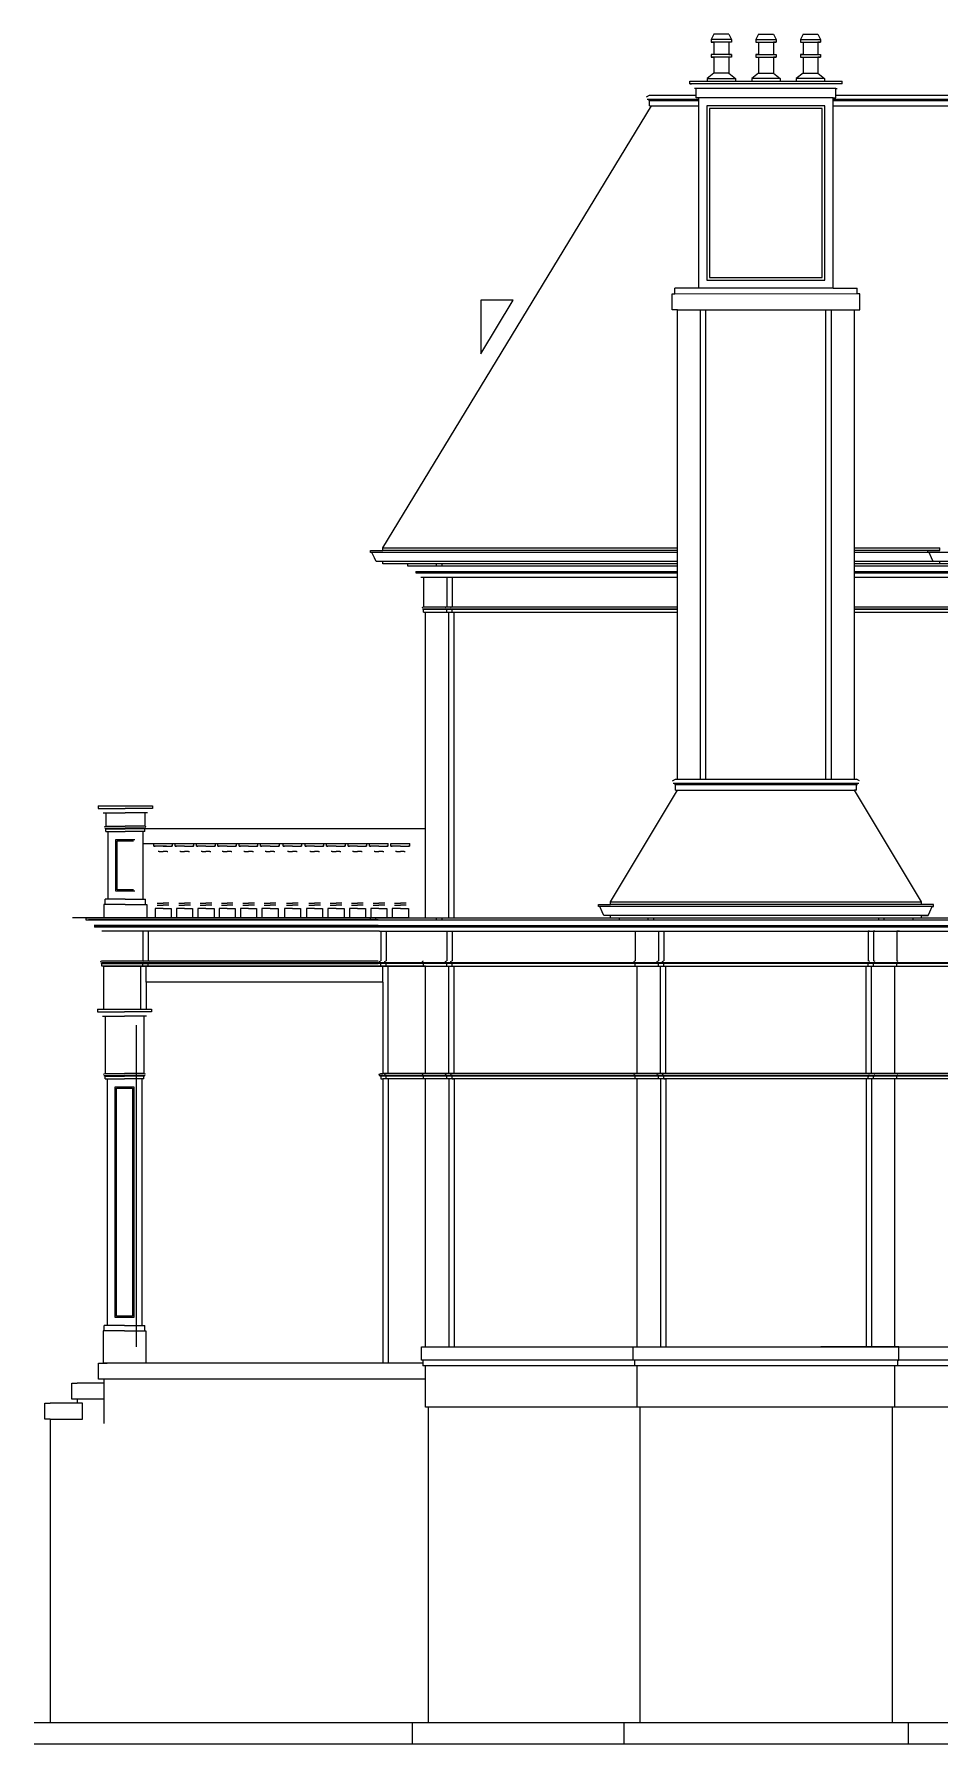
# Model space of a CAD drawing. Header units: metres. Extents: x 0 to 1127, y 0 to 641.
# Drawn here: x 0 to 338, y 0 to 638 of the extents above; entities that cross this region are included whole.
import ezdxf

# ---------------------------------------------------------------- set-up
doc = ezdxf.new("R2010")
doc.units = ezdxf.units.M

msp = doc.modelspace()

# ---------------------------------------------------------------- linework, layer by layer
at = {"layer": 'EL-Balcony'}
for p, q in [((23.85, 349.83), (23.85, 348.83)), ((23.85, 348.83), (33.98, 348.83)), ((25.73, 347.2), (26.73, 347.2)), ((26.73, 347.2), (26.73, 342.2)), ((26.73, 347.2), (33.98, 347.2)), ((44.1, 348.83), (33.98, 348.83)), ((41.23, 347.2), (33.98, 347.2)), ((41.23, 347.2), (41.23, 342.2)), ((42.23, 347.2), (41.23, 347.2)), ((44.1, 349.83), (44.1, 348.83)), ((26.18, 341.93), (26.73, 342.2)), ((26.29, 341.45), (33.98, 341.45)), ((26.73, 341.2), (26.54, 341.2)), ((26.73, 342.2), (33.98, 342.2)), ((26.73, 340.2), (26.73, 341.2)), ((26.73, 341.2), (33.98, 341.2)), ((26.73, 340.2), (27.48, 340.2)), ((27.48, 340.2), (33.98, 340.2)), ((41.23, 342.2), (33.98, 342.2)), ((41.67, 341.45), (33.98, 341.45)), ((41.23, 341.2), (33.98, 341.2)), ((40.48, 340.2), (33.98, 340.2)), ((41.23, 340.2), (40.48, 340.2)), ((41.78, 341.93), (41.23, 342.2)), ((41.23, 341.2), (41.42, 341.2)), ((41.23, 340.2), (41.23, 341.2)), ((44.57, 334.7, -2.69), (44.57, 335.7, -2.69)), ((44.57, 335.7, -2.69), (51.57, 335.7, -2.69)), ((44.57, 334.7, -2.69), (45.07, 334.7, -2.69)), ((48.07, 334.7, 23.13), (44.78, 334.7, 23.22)), ((45.82, 335.7, 15.3), (52.82, 335.7, 15.3)), ((49.32, 334.7, 41.13), (46.04, 334.7, 41.21)), ((46.6, 332.7, -2.69), (46.27, 332.7, -2.69)), ((46.6, 332.7, 23.19), (48.07, 332.7, 23.11)), ((48.07, 334.7, 23.13), (51.35, 334.7, 23.22)), ((49.53, 332.7, 23.19), (48.07, 332.7, 23.11)), ((49.53, 332.7, -2.69), (49.87, 332.7, -2.69)), ((51.57, 334.7, -2.69), (51.07, 334.7, -2.69)), ((51.57, 334.7, -2.69), (51.57, 335.7, -2.69)), ((52.57, 334.7, -2.69), (52.57, 335.7, -2.69)), ((52.57, 335.7, -2.69), (59.57, 335.7, -2.69)), ((52.57, 334.7, -2.69), (53.07, 334.7, -2.69)), ((56.07, 334.7, 23.13), (52.78, 334.7, 23.22)), ((54.6, 332.7, -2.69), (54.27, 332.7, -2.69)), ((54.6, 332.7, 23.19), (56.07, 332.7, 23.11)), ((56.07, 334.7, 23.13), (59.35, 334.7, 23.22)), ((57.53, 332.7, 23.19), (56.07, 332.7, 23.11)), ((57.53, 332.7, -2.69), (57.87, 332.7, -2.69)), ((59.57, 334.7, -2.69), (59.07, 334.7, -2.69)), ((59.57, 334.7, -2.69), (59.57, 335.7, -2.69)), ((60.57, 334.7, -2.69), (60.57, 335.7, -2.69)), ((60.57, 335.7, -2.69), (67.57, 335.7, -2.69)), ((60.57, 334.7, -2.69), (61.07, 334.7, -2.69)), ((64.07, 334.7, 23.13), (60.78, 334.7, 23.22)), ((62.6, 332.7, -2.69), (62.27, 332.7, -2.69)), ((62.6, 332.7, 23.19), (64.07, 332.7, 23.11)), ((64.07, 334.7, 23.13), (67.35, 334.7, 23.22)), ((65.53, 332.7, 23.19), (64.07, 332.7, 23.11)), ((65.53, 332.7, -2.69), (65.87, 332.7, -2.69)), ((67.57, 334.7, -2.69), (67.07, 334.7, -2.69)), ((67.57, 334.7, -2.69), (67.57, 335.7, -2.69)), ((68.45, 334.7, -2.69), (68.45, 335.7, -2.69)), ((68.45, 335.7, -2.69), (75.45, 335.7, -2.69)), ((68.45, 334.7, -2.69), (68.95, 334.7, -2.69)), ((71.95, 334.7, 23.13), (68.67, 334.7, 23.22)), ((70.48, 332.7, -2.69), (70.15, 332.7, -2.69)), ((70.48, 332.7, 23.19), (71.95, 332.7, 23.11)), ((71.95, 334.7, 23.13), (75.23, 334.7, 23.22)), ((73.41, 332.7, 23.19), (71.95, 332.7, 23.11)), ((73.41, 332.7, -2.69), (73.75, 332.7, -2.69)), ((75.45, 334.7, -2.69), (74.95, 334.7, -2.69)), ((75.45, 334.7, -2.69), (75.45, 335.7, -2.69)), ((76.45, 334.7, -2.69), (76.45, 335.7, -2.69)), ((76.45, 335.7, -2.69), (83.45, 335.7, -2.69)), ((76.45, 334.7, -2.69), (76.95, 334.7, -2.69)), ((79.95, 334.7, 23.13), (76.67, 334.7, 23.22)), ((78.48, 332.7, -2.69), (78.15, 332.7, -2.69)), ((78.48, 332.7, 23.19), (79.95, 332.7, 23.11)), ((79.95, 334.7, 23.13), (83.23, 334.7, 23.22)), ((81.41, 332.7, 23.19), (79.95, 332.7, 23.11)), ((81.41, 332.7, -2.69), (81.75, 332.7, -2.69)), ((83.45, 334.7, -2.69), (82.95, 334.7, -2.69)), ((83.45, 334.7, -2.69), (83.45, 335.7, -2.69)), ((84.45, 334.7, -2.69), (84.45, 335.7, -2.69)), ((84.45, 335.7, -2.69), (91.45, 335.7, -2.69)), ((84.45, 334.7, -2.69), (84.95, 334.7, -2.69)), ((87.95, 334.7, 23.13), (84.67, 334.7, 23.22)), ((86.48, 332.7, -2.69), (86.15, 332.7, -2.69)), ((86.48, 332.7, 23.19), (87.95, 332.7, 23.11)), ((87.95, 334.7, 23.13), (91.23, 334.7, 23.22)), ((89.41, 332.7, 23.19), (87.95, 332.7, 23.11)), ((89.41, 332.7, -2.69), (89.75, 332.7, -2.69)), ((91.45, 334.7, -2.69), (90.95, 334.7, -2.69)), ((91.45, 334.7, -2.69), (91.45, 335.7, -2.69)), ((92.79, 334.7, -2.69), (92.79, 335.7, -2.69)), ((92.79, 335.7, -2.69), (99.79, 335.7, -2.69)), ((92.79, 334.7, -2.69), (93.29, 334.7, -2.69)), ((96.29, 334.7, 23.13), (93.01, 334.7, 23.22)), ((94.83, 332.7, -2.69), (94.49, 332.7, -2.69)), ((94.83, 332.7, 23.19), (96.29, 332.7, 23.11)), ((96.29, 334.7, 23.13), (99.57, 334.7, 23.22)), ((97.76, 332.7, 23.19), (96.29, 332.7, 23.11)), ((97.76, 332.7, -2.69), (98.09, 332.7, -2.69)), ((99.79, 334.7, -2.69), (99.29, 334.7, -2.69)), ((99.79, 334.7, -2.69), (99.79, 335.7, -2.69)), ((101.05, 334.7, -2.69), (101.05, 335.7, -2.69)), ((101.05, 335.7, -2.69), (108.05, 335.7, -2.69)), ((101.05, 334.7, -2.69), (101.55, 334.7, -2.69)), ((104.55, 334.7, 23.13), (101.27, 334.7, 23.22)), ((103.09, 332.7, -2.69), (102.75, 332.7, -2.69)), ((103.09, 332.7, 23.19), (104.55, 332.7, 23.11)), ((104.55, 334.7, 23.13), (107.84, 334.7, 23.22)), ((106.02, 332.7, 23.19), (104.55, 332.7, 23.11)), ((106.02, 332.7, -2.69), (106.35, 332.7, -2.69)), ((108.05, 334.7, -2.69), (107.55, 334.7, -2.69)), ((108.05, 334.7, -2.69), (108.05, 335.7, -2.69)), ((109.05, 334.7, -2.69), (109.05, 335.7, -2.69)), ((109.05, 335.7, -2.69), (116.05, 335.7, -2.69)), ((109.05, 334.7, -2.69), (109.55, 334.7, -2.69)), ((112.55, 334.7, 23.13), (109.27, 334.7, 23.22)), ((111.09, 332.7, -2.69), (110.75, 332.7, -2.69)), ((111.09, 332.7, 23.19), (112.55, 332.7, 23.11)), ((112.55, 334.7, 23.13), (115.84, 334.7, 23.22)), ((114.02, 332.7, 23.19), (112.55, 332.7, 23.11)), ((114.02, 332.7, -2.69), (114.35, 332.7, -2.69)), ((116.05, 334.7, -2.69), (115.55, 334.7, -2.69)), ((116.05, 334.7, -2.69), (116.05, 335.7, -2.69)), ((117.05, 334.7, -2.69), (117.05, 335.7, -2.69)), ((117.05, 335.7, -2.69), (124.05, 335.7, -2.69)), ((117.05, 334.7, -2.69), (117.55, 334.7, -2.69)), ((120.55, 334.7, 23.13), (117.27, 334.7, 23.22)), ((119.09, 332.7, -2.69), (118.75, 332.7, -2.69)), ((119.09, 332.7, 23.19), (120.55, 332.7, 23.11)), ((120.55, 334.7, 23.13), (123.84, 334.7, 23.22)), ((122.02, 332.7, 23.19), (120.55, 332.7, 23.11)), ((122.02, 332.7, -2.69), (122.35, 332.7, -2.69)), ((124.05, 334.7, -2.69), (123.55, 334.7, -2.69)), ((124.05, 334.7, -2.69), (124.05, 335.7, -2.69)), ((125.05, 334.7, -2.69), (125.05, 335.7, -2.69)), ((125.05, 335.7, -2.69), (132.05, 335.7, -2.69)), ((125.05, 334.7, -2.69), (125.55, 334.7, -2.69)), ((128.55, 334.7, 23.13), (125.27, 334.7, 23.22)), ((127.09, 332.7, -2.69), (126.75, 332.7, -2.69)), ((127.09, 332.7, 23.19), (128.55, 332.7, 23.11)), ((128.55, 334.7, 23.13), (131.84, 334.7, 23.22)), ((130.02, 332.7, 23.19), (128.55, 332.7, 23.11)), ((130.02, 332.7, -2.69), (130.35, 332.7, -2.69)), ((132.05, 334.7, -2.69), (131.55, 334.7, -2.69)), ((132.05, 334.7, -2.69), (132.05, 335.7, -2.69)), ((133.05, 334.7, -2.69), (133.05, 335.7, -2.69)), ((133.05, 335.7, -2.69), (140.05, 335.7, -2.69)), ((133.05, 334.7, -2.69), (133.55, 334.7, -2.69)), ((136.55, 334.7, 23.13), (133.27, 334.7, 23.22)), ((135.09, 332.7, -2.69), (134.75, 332.7, -2.69)), ((135.09, 332.7, 23.19), (136.55, 332.7, 23.11)), ((136.55, 334.7, 23.13), (139.84, 334.7, 23.22)), ((138.02, 332.7, 23.19), (136.55, 332.7, 23.11)), ((138.02, 332.7, -2.69), (138.35, 332.7, -2.69)), ((140.05, 334.7, -2.69), (139.55, 334.7, -2.69)), ((140.05, 334.7, -2.69), (140.05, 335.7, -2.69)), ((26.44, 313), (26.44, 315)), ((27.48, 315), (26.44, 315)), ((33.98, 313), (26.44, 313)), ((33.98, 315), (27.48, 315)), ((33.98, 315), (40.48, 315)), ((33.98, 313), (41.52, 313)), ((40.48, 315), (41.52, 315)), ((41.52, 313), (41.52, 315)), ((45.9, 313.43, -2.55), (46.12, 313.43, -2.55)), ((45.9, 312.67, -2.52), (48.07, 312.67, -2.68)), ((46.12, 313.43, -2.52), (48.07, 313.43, -2.68)), ((50.01, 313.43, -2.52), (48.07, 313.43, -2.68)), ((50.23, 312.67, -2.52), (48.07, 312.67, -2.68)), ((50.23, 313.43, -2.55), (50.01, 313.43, -2.55)), ((53.9, 313.43, -2.55), (54.12, 313.43, -2.55)), ((53.9, 312.67, -2.52), (56.07, 312.67, -2.68)), ((54.12, 313.43, -2.52), (56.07, 313.43, -2.68)), ((58.01, 313.43, -2.52), (56.07, 313.43, -2.68)), ((58.23, 312.67, -2.52), (56.07, 312.67, -2.68)), ((58.23, 313.43, -2.55), (58.01, 313.43, -2.55)), ((61.9, 313.43, -2.55), (62.12, 313.43, -2.55)), ((61.9, 312.67, -2.52), (64.07, 312.67, -2.68)), ((62.12, 313.43, -2.52), (64.07, 313.43, -2.68)), ((66.01, 313.43, -2.52), (64.07, 313.43, -2.68)), ((66.23, 312.67, -2.52), (64.07, 312.67, -2.68)), ((66.23, 313.43, -2.55), (66.01, 313.43, -2.55)), ((69.79, 313.43, -2.55), (70, 313.43, -2.55)), ((69.79, 312.67, -2.52), (71.95, 312.67, -2.68)), ((70, 313.43, -2.52), (71.95, 313.43, -2.68)), ((73.89, 313.43, -2.52), (71.95, 313.43, -2.68)), ((74.11, 312.67, -2.52), (71.95, 312.67, -2.68)), ((74.11, 313.43, -2.55), (73.89, 313.43, -2.55)), ((77.79, 313.43, -2.55), (78, 313.43, -2.55)), ((77.79, 312.67, -2.52), (79.95, 312.67, -2.68)), ((78, 313.43, -2.52), (79.95, 313.43, -2.68)), ((81.89, 313.43, -2.52), (79.95, 313.43, -2.68)), ((82.11, 312.67, -2.52), (79.95, 312.67, -2.68)), ((82.11, 313.43, -2.55), (81.89, 313.43, -2.55)), ((85.79, 313.43, -2.55), (86, 313.43, -2.55)), ((85.79, 312.67, -2.52), (87.95, 312.67, -2.68)), ((86, 313.43, -2.52), (87.95, 313.43, -2.68)), ((89.89, 313.43, -2.52), (87.95, 313.43, -2.68)), ((90.11, 312.67, -2.52), (87.95, 312.67, -2.68)), ((90.11, 313.43, -2.55), (89.89, 313.43, -2.55)), ((94.13, 313.43, -2.55), (94.35, 313.43, -2.55)), ((94.13, 312.67, -2.52), (96.29, 312.67, -2.68)), ((94.35, 313.43, -2.52), (96.29, 313.43, -2.68)), ((98.24, 313.43, -2.52), (96.29, 313.43, -2.68)), ((98.45, 312.67, -2.52), (96.29, 312.67, -2.68)), ((98.45, 313.43, -2.55), (98.24, 313.43, -2.55)), ((102.39, 313.43, -2.55), (102.61, 313.43, -2.55)), ((102.39, 312.67, -2.52), (104.55, 312.67, -2.68)), ((102.61, 313.43, -2.52), (104.55, 313.43, -2.68)), ((106.5, 313.43, -2.52), (104.55, 313.43, -2.68)), ((106.72, 312.67, -2.52), (104.55, 312.67, -2.68)), ((106.72, 313.43, -2.55), (106.5, 313.43, -2.55)), ((110.39, 313.43, -2.55), (110.61, 313.43, -2.55)), ((110.39, 312.67, -2.52), (112.55, 312.67, -2.68)), ((110.61, 313.43, -2.52), (112.55, 313.43, -2.68)), ((114.5, 313.43, -2.52), (112.55, 313.43, -2.68)), ((114.72, 312.67, -2.52), (112.55, 312.67, -2.68)), ((114.72, 313.43, -2.55), (114.5, 313.43, -2.55)), ((118.39, 313.43, -2.55), (118.61, 313.43, -2.55)), ((118.39, 312.67, -2.52), (120.55, 312.67, -2.68)), ((118.61, 313.43, -2.52), (120.55, 313.43, -2.68)), ((122.5, 313.43, -2.52), (120.55, 313.43, -2.68)), ((122.72, 312.67, -2.52), (120.55, 312.67, -2.68)), ((122.72, 313.43, -2.55), (122.5, 313.43, -2.55)), ((126.39, 313.43, -2.55), (126.61, 313.43, -2.55)), ((126.39, 312.67, -2.52), (128.55, 312.67, -2.68)), ((126.61, 313.43, -2.52), (128.55, 313.43, -2.68)), ((130.5, 313.43, -2.52), (128.55, 313.43, -2.68)), ((130.72, 312.67, -2.52), (128.55, 312.67, -2.68)), ((130.72, 313.43, -2.55), (130.5, 313.43, -2.55)), ((134.39, 313.43, -2.55), (134.61, 313.43, -2.55)), ((134.39, 312.67, -2.52), (136.55, 312.67, -2.68)), ((134.61, 313.43, -2.52), (136.55, 313.43, -2.68)), ((138.5, 313.43, -2.52), (136.55, 313.43, -2.68)), ((138.72, 312.67, -2.52), (136.55, 312.67, -2.68)), ((138.72, 313.43, -2.55), (138.5, 313.43, -2.55)), ((27.48, 308), (33.98, 308)), ((40.48, 308), (33.98, 308)), ((45.07, 311.43, -2.55), (45.07, 308, -2.55)), ((48.07, 311.43, -2.6), (45.07, 311.43, -2.52)), ((45.07, 308, -2.69), (45.07, 308, -2.69)), ((51.07, 308, -2.55), (45.07, 308, -2.69)), ((48.07, 311.43, -2.6), (51.07, 311.43, -2.52)), ((51.07, 311.43, -2.55), (51.07, 308, -2.55)), ((53.07, 311.43, -2.55), (53.07, 308, -2.55)), ((56.07, 311.43, -2.6), (53.07, 311.43, -2.52)), ((53.07, 308, -2.69), (53.07, 308, -2.69)), ((59.07, 308, -2.55), (53.07, 308, -2.69)), ((56.07, 311.43, -2.6), (59.07, 311.43, -2.52)), ((59.07, 311.43, -2.55), (59.07, 308, -2.55)), ((61.07, 311.43, -2.55), (61.07, 308, -2.55)), ((64.07, 311.43, -2.6), (61.07, 311.43, -2.52)), ((61.07, 308, -2.69), (61.07, 308, -2.69)), ((67.07, 308, -2.55), (61.07, 308, -2.69)), ((64.07, 311.43, -2.6), (67.07, 311.43, -2.52)), ((67.07, 311.43, -2.55), (67.07, 308, -2.55)), ((68.95, 311.43, -2.55), (68.95, 308, -2.55)), ((71.95, 311.43, -2.6), (68.95, 311.43, -2.52)), ((68.95, 308, -2.69), (68.95, 308, -2.69)), ((74.95, 308, -2.55), (68.95, 308, -2.69)), ((71.95, 311.43, -2.6), (74.95, 311.43, -2.52)), ((74.95, 311.43, -2.55), (74.95, 308, -2.55)), ((76.95, 311.43, -2.55), (76.95, 308, -2.55)), ((79.95, 311.43, -2.6), (76.95, 311.43, -2.52)), ((76.95, 308, -2.69), (76.95, 308, -2.69)), ((82.95, 308, -2.55), (76.95, 308, -2.69)), ((79.95, 311.43, -2.6), (82.95, 311.43, -2.52)), ((82.95, 311.43, -2.55), (82.95, 308, -2.55)), ((84.95, 311.43, -2.55), (84.95, 308, -2.55)), ((87.95, 311.43, -2.6), (84.95, 311.43, -2.52)), ((84.95, 308, -2.69), (84.95, 308, -2.69)), ((90.95, 308, -2.55), (84.95, 308, -2.69)), ((87.95, 311.43, -2.6), (90.95, 311.43, -2.52)), ((90.95, 311.43, -2.55), (90.95, 308, -2.55)), ((93.29, 311.43, -2.55), (93.29, 308, -2.55)), ((96.29, 311.43, -2.6), (93.29, 311.43, -2.52)), ((93.29, 308, -2.69), (93.29, 308, -2.69)), ((99.29, 308, -2.55), (93.29, 308, -2.69)), ((96.29, 311.43, -2.6), (99.29, 311.43, -2.52)), ((99.29, 311.43, -2.55), (99.29, 308, -2.55)), ((101.55, 311.43, -2.55), (101.55, 308, -2.55)), ((104.55, 311.43, -2.6), (101.55, 311.43, -2.52)), ((101.55, 308, -2.69), (101.55, 308, -2.69)), ((107.55, 308, -2.55), (101.55, 308, -2.69)), ((104.55, 311.43, -2.6), (107.55, 311.43, -2.52)), ((107.55, 311.43, -2.55), (107.55, 308, -2.55)), ((109.55, 311.43, -2.55), (109.55, 308, -2.55)), ((112.55, 311.43, -2.6), (109.55, 311.43, -2.52)), ((109.55, 308, -2.69), (109.55, 308, -2.69)), ((115.55, 308, -2.55), (109.55, 308, -2.69)), ((112.55, 311.43, -2.6), (115.55, 311.43, -2.52)), ((115.55, 311.43, -2.55), (115.55, 308, -2.55)), ((117.55, 311.43, -2.55), (117.55, 308, -2.55)), ((120.55, 311.43, -2.6), (117.55, 311.43, -2.52)), ((117.55, 308, -2.69), (117.55, 308, -2.69)), ((123.55, 308, -2.55), (117.55, 308, -2.69)), ((120.55, 311.43, -2.6), (123.55, 311.43, -2.52)), ((123.55, 311.43, -2.55), (123.55, 308, -2.55)), ((125.55, 311.43, -2.55), (125.55, 308, -2.55)), ((128.55, 311.43, -2.6), (125.55, 311.43, -2.52)), ((125.55, 308, -2.69), (125.55, 308, -2.69)), ((131.55, 308, -2.55), (125.55, 308, -2.69)), ((128.55, 311.43, -2.6), (131.55, 311.43, -2.52)), ((131.55, 311.43, -2.55), (131.55, 308, -2.55)), ((133.55, 311.43, -2.55), (133.55, 308, -2.55)), ((136.55, 311.43, -2.6), (133.55, 311.43, -2.52)), ((133.55, 308, -2.69), (133.55, 308, -2.69)), ((139.55, 308, -2.55), (133.55, 308, -2.69)), ((136.55, 311.43, -2.6), (139.55, 311.43, -2.52)), ((139.55, 311.43, -2.55), (139.55, 308, -2.55))]:
    msp.add_line(p, q, dxfattribs=at)
at = {"layer": 'EL-Balcony', "color": 1}
for p, q in [((145.97, 341.2), (41.06, 341.2, -0.34)), ((40.48, 335.7, -0.4), (131.84, 335.7, 1.76))]:
    msp.add_line(p, q, dxfattribs=at)
at = {"layer": 'EL-Balcony'}
for points in [[(23.85, 349.83), (44.1, 349.83)], [(27.48, 340.2), (27.48, 315)], [(40.48, 340.2), (40.48, 315)], [(37.48, 318), (30.48, 318), (30.48, 337.2), (37.48, 337.2)], [(36.98, 318.5), (30.98, 318.5), (30.98, 336.7), (36.98, 336.7)], [(26.44, 313), (25.98, 313), (25.98, 308), (27.48, 308)], [(41.52, 313), (41.98, 313), (41.98, 308), (40.48, 308)]]:
    msp.add_lwpolyline(points, dxfattribs=at)
at = {"layer": 'EL-Roof', "color": 1}
for p, q in [((228.37, 614.2), (229.46, 614.75)), ((229.46, 612.75), (229.09, 612.75)), ((229.46, 614.75), (246.89, 614.75)), ((229.46, 610.75), (229.46, 612.75)), ((298.89, 614.75), (553.47, 614.75)), ((229.46, 610.75), (247.89, 610.75)), ((297.89, 610.75), (553.47, 610.75))]:
    msp.add_line(p, q, dxfattribs=at)
at = {"layer": 'EL-Roof', "color": 8}
for p, q in [((228.59, 613.25), (247.89, 613.25)), ((229.46, 612.75), (247.89, 612.75)), ((297.89, 613.25), (553.47, 613.25)), ((297.89, 612.75), (553.47, 612.75)), ((239.9, 444.25), (125.96, 444.25)), ((239.9, 445), (129.97, 445)), ((239.9, 440.87), (129.97, 440.87)), ((337.72, 445), (305.88, 445)), ((337.72, 444.25), (305.88, 444.25)), ((440.3, 440.87), (305.88, 440.87)), ((435.8, 444.25), (333.71, 444.25)), ((437.8, 440.87), (337.72, 440.87))]:
    msp.add_line(p, q, dxfattribs=at)
at = {"layer": 'EL-Roof'}
msp.add_line((129.97, 446), (239.9, 446), dxfattribs=at)
at = {"layer": 'EL-Roof', "color": 1}
for points in [[(129.97, 446), (230.21, 610.75)], [(129.97, 440), (129.97, 440.87), (127.47, 440.87), (126.86, 442.2), (125.96, 444.25), (125.46, 444.25), (125.46, 445), (129.97, 445), (129.97, 446)], [(239.9, 440), (129.97, 440)], [(305.88, 446), (337.72, 446)], [(346.97, 440), (305.88, 440)]]:
    msp.add_lwpolyline(points, dxfattribs=at)
at = {"layer": 'EL-Roof'}
for points in [[(239.9, 440), (129.97, 440)], [(337.72, 440), (337.72, 440.87), (335.22, 440.87), (334.61, 442.2), (333.71, 444.25), (333.21, 444.25), (333.21, 445), (337.72, 445), (337.72, 446)], [(440.3, 440), (337.72, 440)]]:
    msp.add_lwpolyline(points, dxfattribs=at)
at = {"layer": 'EL-Stair'}
for p, q in [((25.98, 134.5), (15.98, 134.5)), ((15.98, 127, -3.04), (5.98, 127))]:
    msp.add_line(p, q, dxfattribs=at)
for points in [[(25.98, 136), (23.98, 136), (23.98, 142), (25.95, 142)], [(16, 128.5), (14, 128.5), (14, 134.5), (15.98, 134.5)], [(25.98, 136), (25.98, 119.5)], [(15.98, 128.5), (15.98, 127)], [(15.98, 121), (17.98, 121), (17.98, 127), (16, 127)]]:
    msp.add_lwpolyline(points, dxfattribs=at)
at = {"layer": 'EL-Stair', "elevation": -24.5}
for points in [[(6, 121), (4, 121), (4, 127), (5.98, 127)], [(5.98, 121), (6, 119.5)]]:
    msp.add_lwpolyline(points, dxfattribs=at)
at = {"layer": 'EL-Trim', "color": 8}
for p, q in [((260.07, 635.52), (252.51, 635.52)), ((260.07, 634.52), (252.51, 634.52)), ((269.11, 635.52), (276.67, 635.52)), ((269.11, 634.52), (276.67, 634.52)), ((285.71, 635.52), (293.27, 635.52)), ((285.71, 634.52), (293.27, 634.52)), ((260.07, 629.89), (252.51, 629.89)), ((260.07, 628.89), (252.51, 628.89)), ((269.11, 629.89), (276.67, 629.89)), ((269.11, 628.89), (276.67, 628.89)), ((285.71, 629.89), (293.27, 629.89)), ((285.71, 628.89), (293.27, 628.89)), ((300.69, 619.02), (244.49, 619.02)), ((251.01, 621.02), (261.57, 621.02)), ((259.07, 623.02), (253.51, 623.02)), ((278.17, 621.02), (267.61, 621.02)), ((270.11, 623.02), (275.67, 623.02)), ((294.77, 621.02), (284.21, 621.02)), ((286.71, 623.02), (292.27, 623.02)), ((298.89, 617.22), (246.29, 617.22)), ((297.89, 613.81), (247.89, 613.81)), ((238.89, 540.75), (306.89, 540.76)), ((248.51, 359.67), (248.51, 534.75)), ((250.51, 359.67), (250.51, 534.75)), ((295.27, 359.67), (295.27, 534.75)), ((297.27, 359.67), (297.27, 534.75)), ((149.96, 440), (149.96, 439.25)), ((151.96, 440), (151.96, 439.25)), ((140.22, 439.25), (239.9, 439.25)), ((142.34, 437.13), (239.9, 437.13)), ((142.34, 436.63), (239.9, 436.63)), ((145.22, 435), (239.9, 435)), ((149.96, 439.25), (150.46, 439.25)), ((151.96, 439.25), (152.46, 439.25)), ((151.97, 437.13), (151.97, 436.63)), ((153.84, 435), (153.84, 424)), ((153.97, 437.13), (153.97, 436.63)), ((155.84, 435), (155.84, 424)), ((305.88, 439.25), (450.55, 439.25)), ((305.88, 437.13), (452.68, 437.13)), ((305.88, 436.63), (452.74, 436.63)), ((305.88, 435), (455.55, 435)), ((144.78, 423.25), (239.9, 423.25)), ((239.9, 423), (145.03, 423)), ((145.22, 424), (239.9, 424)), ((153.29, 423.73), (153.84, 424)), ((153.84, 422), (153.84, 423)), ((154.59, 308), (154.59, 422)), ((155.29, 423.73), (155.84, 424)), ((155.84, 422), (155.84, 423)), ((156.59, 308), (156.59, 422)), ((305.88, 424), (455.55, 424)), ((305.88, 423.25), (455.13, 423.25)), ((455.55, 423), (305.88, 423)), ((238.3, 358.17), (307.49, 358.17)), ((239.14, 357.67), (306.64, 357.67)), ((128.3, 307.26), (20.23, 307.25)), ((127.34, 308), (127.34, 307.25)), ((149.96, 308), (149.96, 307.25)), ((151.96, 308), (151.96, 307.25)), ((228.89, 308), (228.89, 307.25)), ((230.89, 308), (230.89, 307.25)), ((314.89, 308), (314.89, 307.25)), ((316.89, 308), (316.89, 307.25)), ((128.3, 305.13), (22.35, 305.13)), ((128.3, 304.63), (22.42, 304.63)), ((40.48, 303), (40.48, 292)), ((40.98, 303), (40.48, 303)), ((42.35, 305.13), (42.35, 304.63)), ((129.34, 305.13), (129.34, 304.63)), ((130.72, 303), (131.22, 303)), ((131.22, 303), (131.22, 292)), ((151.97, 305.13), (151.97, 304.63)), ((153.34, 303), (153.84, 303)), ((153.84, 303), (153.84, 292)), ((153.97, 305.13), (153.97, 304.63)), ((155.34, 303), (155.84, 303)), ((155.84, 303), (155.84, 292)), ((230.89, 305.13), (230.89, 304.63)), ((232.27, 303), (232.77, 303)), ((232.77, 303), (232.77, 292)), ((232.89, 305.13), (232.89, 304.63)), ((234.27, 303), (234.77, 303)), ((234.77, 303), (234.77, 292)), ((311.02, 303), (311.02, 292)), ((311.52, 303), (311.02, 303)), ((312.89, 305.13), (312.89, 304.63)), ((313.02, 303), (313.02, 292)), ((313.52, 303), (313.02, 303)), ((314.89, 305.13), (314.89, 304.63)), ((24.81, 291.25), (128.3, 291.26)), ((25.12, 291), (128.3, 291.01)), ((25.23, 292), (128.3, 292.01)), ((39.73, 274), (39.73, 290)), ((41.03, 291.73), (40.48, 292)), ((40.48, 290), (40.48, 291)), ((130.67, 291.73), (131.22, 292)), ((131.22, 290), (131.22, 291)), ((131.96, 250), (131.96, 290)), ((153.29, 291.73), (153.84, 292)), ((153.84, 290), (153.84, 291)), ((154.59, 250), (154.59, 290)), ((155.29, 291.73), (155.84, 292)), ((155.84, 290), (155.84, 291)), ((156.59, 250), (156.59, 290)), ((232.22, 291.73), (232.77, 292)), ((232.77, 290), (232.77, 291)), ((233.52, 250), (233.52, 290)), ((234.22, 291.73), (234.77, 292)), ((234.77, 290), (234.77, 291)), ((235.52, 250), (235.52, 290)), ((310.27, 250), (310.27, 290)), ((311.57, 291.73), (311.02, 292)), ((311.02, 290), (311.02, 291)), ((312.27, 250), (312.27, 290)), ((313.57, 291.73), (313.02, 292)), ((313.02, 290), (313.02, 291)), ((144.81, 249.25), (128.81, 249.25)), ((145.03, 249), (129.22, 249)), ((130.67, 249.73), (131.21, 250)), ((131.22, 249), (131.03, 249)), ((131.21, 248), (131.21, 249)), ((455.13, 249.25), (144.81, 249.25, 0.09)), ((455.55, 249), (145.22, 249)), ((153.29, 249.73), (153.84, 250)), ((153.84, 249), (153.65, 249)), ((153.84, 248), (153.84, 249)), ((155.29, 249.73), (155.84, 250)), ((155.84, 249), (155.65, 249)), ((155.84, 248), (155.84, 249)), ((232.22, 249.73), (232.77, 250)), ((232.77, 249), (232.58, 249)), ((232.77, 248), (232.77, 249)), ((234.22, 249.73), (234.77, 250)), ((234.77, 249), (234.58, 249)), ((234.77, 248), (234.77, 249)), ((311.56, 249.73), (311.02, 250)), ((311.02, 249), (311.2, 249)), ((311.02, 248), (311.02, 249)), ((313.56, 249.73), (313.02, 250)), ((313.02, 249), (313.2, 249)), ((313.02, 248), (313.02, 249)), ((154.59, 248), (154.59, 148)), ((155.84, 248), (156.59, 248)), ((233.52, 248), (233.52, 148)), ((234.77, 248), (235.52, 248)), ((311.02, 248), (310.27, 248)), ((312.27, 248), (312.27, 148)), ((33.67, 154, 18.27), (26.13, 154, 18.27)), ((33.67, 154, 18.27), (41.21, 154, 18.27)), ((534.8, 143), (144.47, 143))]:
    msp.add_line(p, q, dxfattribs=at)
at = {"layer": 'EL-Trim'}
for p, q in [((297.89, 542.75), (247.89, 542.75)), ((239.89, 534.75), (305.89, 534.75))]:
    msp.add_line(p, q, dxfattribs=at)
at = {"layer": 'EL-Trim', "color": 8}
for points in [[(156.59, 250), (156.59, 250)], [(235.52, 250), (235.52, 250)], [(310.27, 250), (310.27, 250)], [(131.96, 248), (131.96, 142)], [(156.59, 248), (156.59, 148)], [(235.52, 248), (235.52, 148)], [(310.27, 248), (310.27, 148)]]:
    msp.add_lwpolyline(points, dxfattribs=at)
at = {"layer": 'EL-Wall'}
for p, q in [((244.49, 619.02), (244.49, 620.02)), ((244.49, 619.02), (244.49, 619.02)), ((244.49, 619.02), (245.09, 619.02)), ((301.29, 619.02), (300.69, 619.02)), ((301.29, 619.02), (301.29, 620.02)), ((301.29, 619.02), (301.29, 619.02)), ((246.89, 617.22), (246.29, 617.22)), ((298.89, 617.22), (299.49, 617.22)), ((26.13, 154, 18.27), (26.13, 156, 18.27)), ((27.17, 156, 18.27), (26.13, 156, 18.27)), ((40.17, 156, 18.27), (41.21, 156, 18.27)), ((41.21, 154, 18.27), (41.21, 156, 18.27))]:
    msp.add_line(p, q, dxfattribs=at)
at = {"layer": 'EL-Wall', "elevation": 18.27}
for points in [[(26.13, 154), (25.67, 154), (25.67, 142), (27.17, 142)], [(41.21, 154), (41.67, 154), (41.67, 142), (27.17, 142)]]:
    msp.add_lwpolyline(points, dxfattribs=at)
at = {"layer": 'FP-Footing'}
for p, q in [((6, 119.5, -24.5), (6, 8, -24.5)), ((146.96, 119.5), (146.96, 8)), ((225.89, 119.5), (225.89, 8)), ((319.89, 119.5), (319.89, 8)), ((0, 8, -24.5), (1126.8, 8, -2.31)), ((140.96, 8), (140.96, 0)), ((219.89, 8), (219.89, 0)), ((325.89, 8), (325.89, 0)), ((0, 0, -24.5), (1126.8, 0, -2.31))]:
    msp.add_line(p, q, dxfattribs=at)
at = {"layer": 'FP-Hatch'}
for p, q in [((20.32, 308, 8.14), (14.32, 308, 8)), ((19.23, 308), (139.22, 308)), ((20.23, 307.25), (534.8, 307.25)), ((22.32, 308, 9.83), (22.32, 308, 9.83)), ((28.32, 308, 9.97), (22.32, 308, 9.83)), ((22.35, 305.13), (534.8, 305.13)), ((22.43, 304.63), (534.8, 304.63)), ((534.8, 291), (25.04, 291)), ((534.8, 291.25), (25.23, 291.25)), ((25.98, 290), (145.97, 290)), ((38.01, 268), (38.01, 148))]:
    msp.add_line(p, q, dxfattribs=at)
at = {"layer": 'FP-Hatch', "elevation": -18.05}
for points in [[(37.17, 159), (30.17, 159), (30.17, 245), (37.17, 245)], [(36.67, 159.5), (30.67, 159.5), (30.67, 244.5), (36.67, 244.5)]]:
    msp.add_lwpolyline(points, close=True, dxfattribs=at)
at = {"layer": 'FP-Note', "elevation": 0.16}
msp.add_lwpolyline([(178.58, 538.36), (166.58, 538.36), (166.58, 518.36), (178.58, 538.36)], dxfattribs=at)
at = {"layer": 'FP-Proposed Wall'}
for p, q in [((244.49, 620.02), (301.29, 620.02)), ((246.89, 613.81), (246.89, 617.22)), ((247.89, 613.81), (246.89, 613.81)), ((247.89, 542.75), (247.89, 613.81)), ((297.89, 542.75), (297.89, 613.81)), ((297.89, 613.81), (298.89, 613.81)), ((298.89, 613.81), (298.89, 617.22)), ((238.89, 540.75), (238.89, 542.75)), ((247.89, 542.75), (238.89, 542.75)), ((297.89, 542.75), (306.89, 542.75)), ((306.89, 540.75), (306.89, 542.75)), ((237.89, 534.75), (237.89, 540.75)), ((237.89, 540.75), (238.89, 540.75)), ((307.89, 540.75), (306.89, 540.75)), ((307.89, 534.75), (307.89, 540.75)), ((239.89, 534.75), (237.89, 534.75)), ((239.89, 359.67), (239.92, 534.75)), ((305.89, 359.67), (305.86, 534.75)), ((305.89, 534.75), (307.89, 534.75)), ((238.04, 359.12), (239.14, 359.67)), ((239.14, 357.67), (238.76, 357.67)), ((239.14, 359.67), (306.65, 359.67)), ((239.14, 355.67), (239.14, 357.67)), ((307.74, 359.12), (306.64, 359.67)), ((306.64, 357.67), (307.02, 357.67)), ((306.64, 355.67), (306.64, 357.67)), ((239.14, 355.67), (239.89, 355.67)), ((306.64, 355.67), (305.89, 355.67)), ((218.14, 308), (218.14, 307.25)), ((327.64, 308), (327.64, 307.25)), ((221.27, 305.13), (221.27, 304.63)), ((223.14, 303), (224.14, 303)), ((224.14, 303), (224.14, 292)), ((321.64, 303), (321.64, 292)), ((322.64, 303), (321.64, 303)), ((324.52, 305.13), (324.52, 304.63)), ((223.59, 291.73), (224.14, 292)), ((224.14, 290), (224.14, 291)), ((224.89, 250), (224.89, 290)), ((320.89, 250), (320.89, 290)), ((322.19, 291.73), (321.64, 292)), ((321.64, 290), (321.64, 291)), ((23.55, 274, -17.71), (23.55, 273, -17.71)), ((25.42, 271.38, -17.71), (26.42, 271.38, -17.71)), ((26.42, 271.38, -17.71), (26.42, 250, 17.37)), ((40.92, 271.38, -17.71), (40.92, 250, 17.37)), ((41.92, 271.38, -17.71), (40.92, 271.38, -17.71)), ((43.8, 274, -17.71), (43.8, 273, -17.71)), ((25.87, 249.72, 17.37), (26.42, 250, 17.37)), ((26.42, 249, 17.37), (26.23, 249, 17.37)), ((26.42, 248, 17.37), (26.42, 249, 17.37)), ((41.47, 249.72, 17.37), (40.92, 250, 17.37)), ((40.92, 249, 17.37), (41.11, 249, 17.37)), ((40.92, 248, 17.37), (40.92, 249, 17.37)), ((223.59, 249.73), (224.14, 250)), ((224.14, 249), (223.95, 249)), ((224.14, 248), (224.14, 249)), ((322.19, 249.73), (321.64, 250)), ((321.64, 249), (321.83, 249)), ((321.64, 248), (321.64, 249)), ((26.42, 248, 17.37), (27.17, 248, 17.37)), ((40.92, 248, 17.37), (40.17, 248, 17.37)), ((224.89, 148), (224.89, 248)), ((320.89, 148), (320.89, 248)), ((144.93, 142), (25.95, 142)), ((223.85, 143), (223.85, 141)), ((224.89, 125.5), (224.89, 141)), ((320.89, 125.5), (320.89, 141)), ((321.93, 143), (321.93, 141))]:
    msp.add_line(p, q, dxfattribs=at)
at = {"layer": 'FP-Proposed Wall', "color": 1}
for p, q in [((139.22, 440), (139.22, 439.25)), ((139.22, 439.25), (140.22, 439.25)), ((142.34, 437.13), (142.34, 436.63)), ((144.22, 435), (145.22, 435)), ((145.22, 435), (145.22, 424)), ((144.67, 423.73), (145.22, 424)), ((145.22, 423), (145.03, 423)), ((145.22, 422), (145.22, 423)), ((145.22, 422), (239.9, 422)), ((145.22, 422), (145.97, 422)), ((145.97, 308), (145.97, 422)), ((305.88, 422), (534.8, 422)), ((19.23, 308), (19.23, 307.25)), ((139.22, 308), (19.23, 308)), ((19.23, 307.25), (20.23, 307.25)), ((139.22, 308), (346.97, 308)), ((128.72, 303.01), (25.23, 303)), ((128.72, 303), (534.8, 303)), ((24.68, 291.73), (25.23, 292)), ((25.23, 290), (25.23, 291)), ((145.97, 290), (25.23, 290.01)), ((25.98, 274), (25.98, 290)), ((144.67, 291.73), (145.22, 292)), ((145.22, 290), (145.22, 291)), ((145.97, 290), (534.8, 290)), ((145.97, 250), (145.97, 290)), ((129.97, 284), (41.73, 283.99)), ((26.42, 271.38, -17.71), (33.67, 271.38, -17.71)), ((40.92, 271.38, -17.71), (33.67, 271.38, -17.71)), ((144.67, 249.73), (145.22, 250)), ((145.22, 249), (145.03, 249)), ((145.22, 248), (145.22, 249)), ((27.17, 248, 17.37), (33.67, 248, 17.37)), ((40.17, 248, 17.37), (33.67, 248, 17.37)), ((145.97, 248), (129.97, 248)), ((145.97, 148), (145.97, 248)), ((33.67, 156, 18.27), (27.17, 156, 18.27)), ((33.67, 156, 18.27), (40.17, 156, 18.27)), ((144.93, 143), (144.93, 141)), ((145.96, 125.5), (145.96, 141)), ((145.96, 136.01), (25.98, 136)), ((25.98, 128.5), (15.98, 128.5)), ((6, 121, -24.5), (15.98, 121, -24.5))]:
    msp.add_line(p, q, dxfattribs=at)
at = {"layer": 'FP-Proposed Wall', "color": 8}
for p, q in [((335.4, 313), (214.89, 313)), ((335.4, 312.25), (210.89, 312.25)), ((333.39, 308.87), (214.89, 308.87)), ((23.55, 273, -17.71), (33.67, 273, -17.71)), ((43.8, 273, -17.71), (33.67, 273, -17.71)), ((25.98, 249.25, 17.37), (33.67, 249.25, 17.37)), ((26.42, 250, 17.37), (33.67, 250, 17.37)), ((26.42, 249, 17.37), (33.67, 249, 17.37)), ((40.92, 250, 17.37), (33.67, 250, 17.37)), ((41.36, 249.25, 17.37), (33.67, 249.25, 17.37)), ((40.92, 249, 17.37), (33.67, 249, 17.37))]:
    msp.add_line(p, q, dxfattribs=at)
at = {"layer": 'FP-Proposed Wall'}
for points in [[(259.07, 637.52), (253.51, 637.52), (252.51, 635.52), (252.51, 634.52), (253.51, 634.54), (253.51, 629.89), (252.51, 629.89), (252.51, 628.89), (253.51, 628.89), (253.51, 623.02), (251.01, 621.02), (251.01, 620.02)], [(259.07, 637.52), (260.07, 635.52), (260.07, 634.52), (259.07, 634.54), (259.07, 629.89), (260.07, 629.89), (260.07, 628.89), (259.07, 628.89), (259.07, 623.02), (261.57, 621.02), (261.57, 620.02)], [(270.11, 637.52), (269.11, 635.52), (269.11, 634.52), (270.11, 634.54), (270.11, 629.89), (269.11, 629.89), (269.11, 628.89), (270.11, 628.89), (270.11, 623.02), (267.61, 621.02), (267.61, 620.02)], [(270.11, 637.52), (275.67, 637.52), (276.67, 635.52), (276.67, 634.52), (275.67, 634.54), (275.67, 629.89), (276.67, 629.89), (276.67, 628.89), (275.67, 628.89), (275.67, 623.02), (278.17, 621.02), (278.17, 620.02)], [(286.71, 637.52), (285.71, 635.52), (285.71, 634.52), (286.71, 634.54), (286.71, 629.89), (285.71, 629.89), (285.71, 628.89), (286.71, 628.89), (286.71, 623.02), (284.21, 621.02), (284.21, 620.02)], [(286.71, 637.52), (292.27, 637.52), (293.27, 635.52), (293.27, 634.52), (292.27, 634.54), (292.27, 629.89), (293.27, 629.89), (293.27, 628.89), (292.27, 628.89), (292.27, 623.02), (294.77, 621.02), (294.77, 620.02)], [(214.89, 314), (239.89, 355.67)], [(239.89, 355.67), (305.89, 355.67)], [(330.89, 314), (305.89, 355.67)], [(214.89, 308), (214.89, 308.87), (212.39, 308.87), (211.79, 310.2), (210.89, 312.25), (210.39, 312.25), (210.39, 313), (214.89, 313), (214.89, 314)], [(214.89, 314), (330.89, 314)], [(330.89, 308), (330.89, 308.87), (333.39, 308.87), (334, 310.2), (334.9, 312.25), (335.4, 312.25), (335.4, 313), (330.89, 313), (330.89, 314)], [(214.89, 308), (330.89, 308)], [(223.85, 143), (223.39, 143), (223.39, 148), (293.39, 148)], [(321.93, 143), (322.39, 143), (322.39, 148), (293.39, 148)], [(225.89, 125.5), (225.89, 119.5)], [(319.89, 125.5), (319.89, 119.5)]]:
    msp.add_lwpolyline(points, dxfattribs=at)
at = {"layer": 'FP-Proposed Wall', "color": 8}
for points in [[(294.89, 610.81), (250.89, 610.81), (250.89, 545.75), (294.89, 545.75)], [(293.89, 609.81), (251.89, 609.81), (251.89, 546.75), (293.89, 546.75)]]:
    msp.add_lwpolyline(points, close=True, dxfattribs=at)
at = {"layer": 'FP-Proposed Wall', "color": 1}
for points in [[(25.23, 291), (25.04, 291)], [(145.22, 291), (145.03, 291)], [(41.73, 283.99), (41.73, 274)], [(129.97, 283.99), (129.97, 250)], [(129.22, 249), (129.03, 249), (128.78, 249.25), (128.67, 249.73), (129.22, 250), (129.97, 250)], [(129.22, 249), (129.22, 248), (129.97, 248)], [(129.97, 248), (129.97, 142)], [(144.93, 143), (144.47, 143), (144.47, 148), (352.22, 148)], [(146.96, 125.5), (146.96, 119.5)]]:
    msp.add_lwpolyline(points, dxfattribs=at)
at = {"layer": 'FP-Proposed Wall'}
for points, elevation in [([(23.55, 274), (43.8, 274)], -17.71), ([(27.17, 248), (27.17, 156)], -18.05), ([(40.17, 248), (40.17, 156)], -18.05)]:
    msp.add_lwpolyline(points, dxfattribs=dict(at, elevation=elevation))
at = {"layer": 'FP-Stair'}
for p, q in [((125.34, 308), (125.34, 307.25)), ((42.48, 303), (42.48, 292)), ((42.98, 303), (42.48, 303)), ((44.35, 305.13), (44.35, 304.63)), ((127.34, 305.13), (127.34, 304.63)), ((128.72, 303), (129.22, 303)), ((129.22, 303), (129.22, 292)), ((41.73, 283.99), (41.73, 290)), ((43.03, 291.73), (42.48, 292)), ((42.48, 290), (42.48, 291)), ((128.67, 291.73), (129.22, 292)), ((129.22, 290), (129.22, 291)), ((129.97, 283.99), (129.97, 290)), ((146.47, 250), (129.97, 250)), ((352.97, 250), (146.47, 250, -0.06)), ((455.55, 248), (145.97, 248)), ((352.68, 141), (144.93, 141)), ((353.72, 125.5), (145.96, 125.5))]:
    msp.add_line(p, q, dxfattribs=at)

doc.saveas('drawing.dxf')
